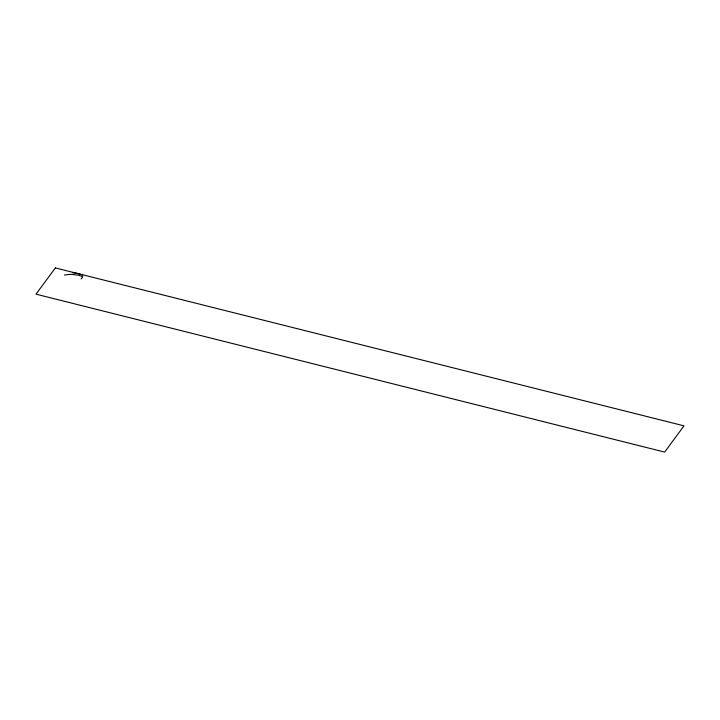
<?xml version="1.0" encoding="UTF-8"?>
<svg xmlns="http://www.w3.org/2000/svg" width="720" height="720" viewBox="0 0 720 720"><rect width="100%" height="100%" fill="white"/><g stroke="black" fill="none" stroke-linecap="round" stroke-linejoin="round"><path stroke-width="1.08" d="M81.144 278.955L82.8 276.741L78.453 275.202L70.839 274.311L64.377 275.013M72.585 272.727L78.282 273.582L82.629 275.112M55.368 267.912L36 294.156L664.632 452.088L684 425.844L55.368 267.912"/></g></svg>
